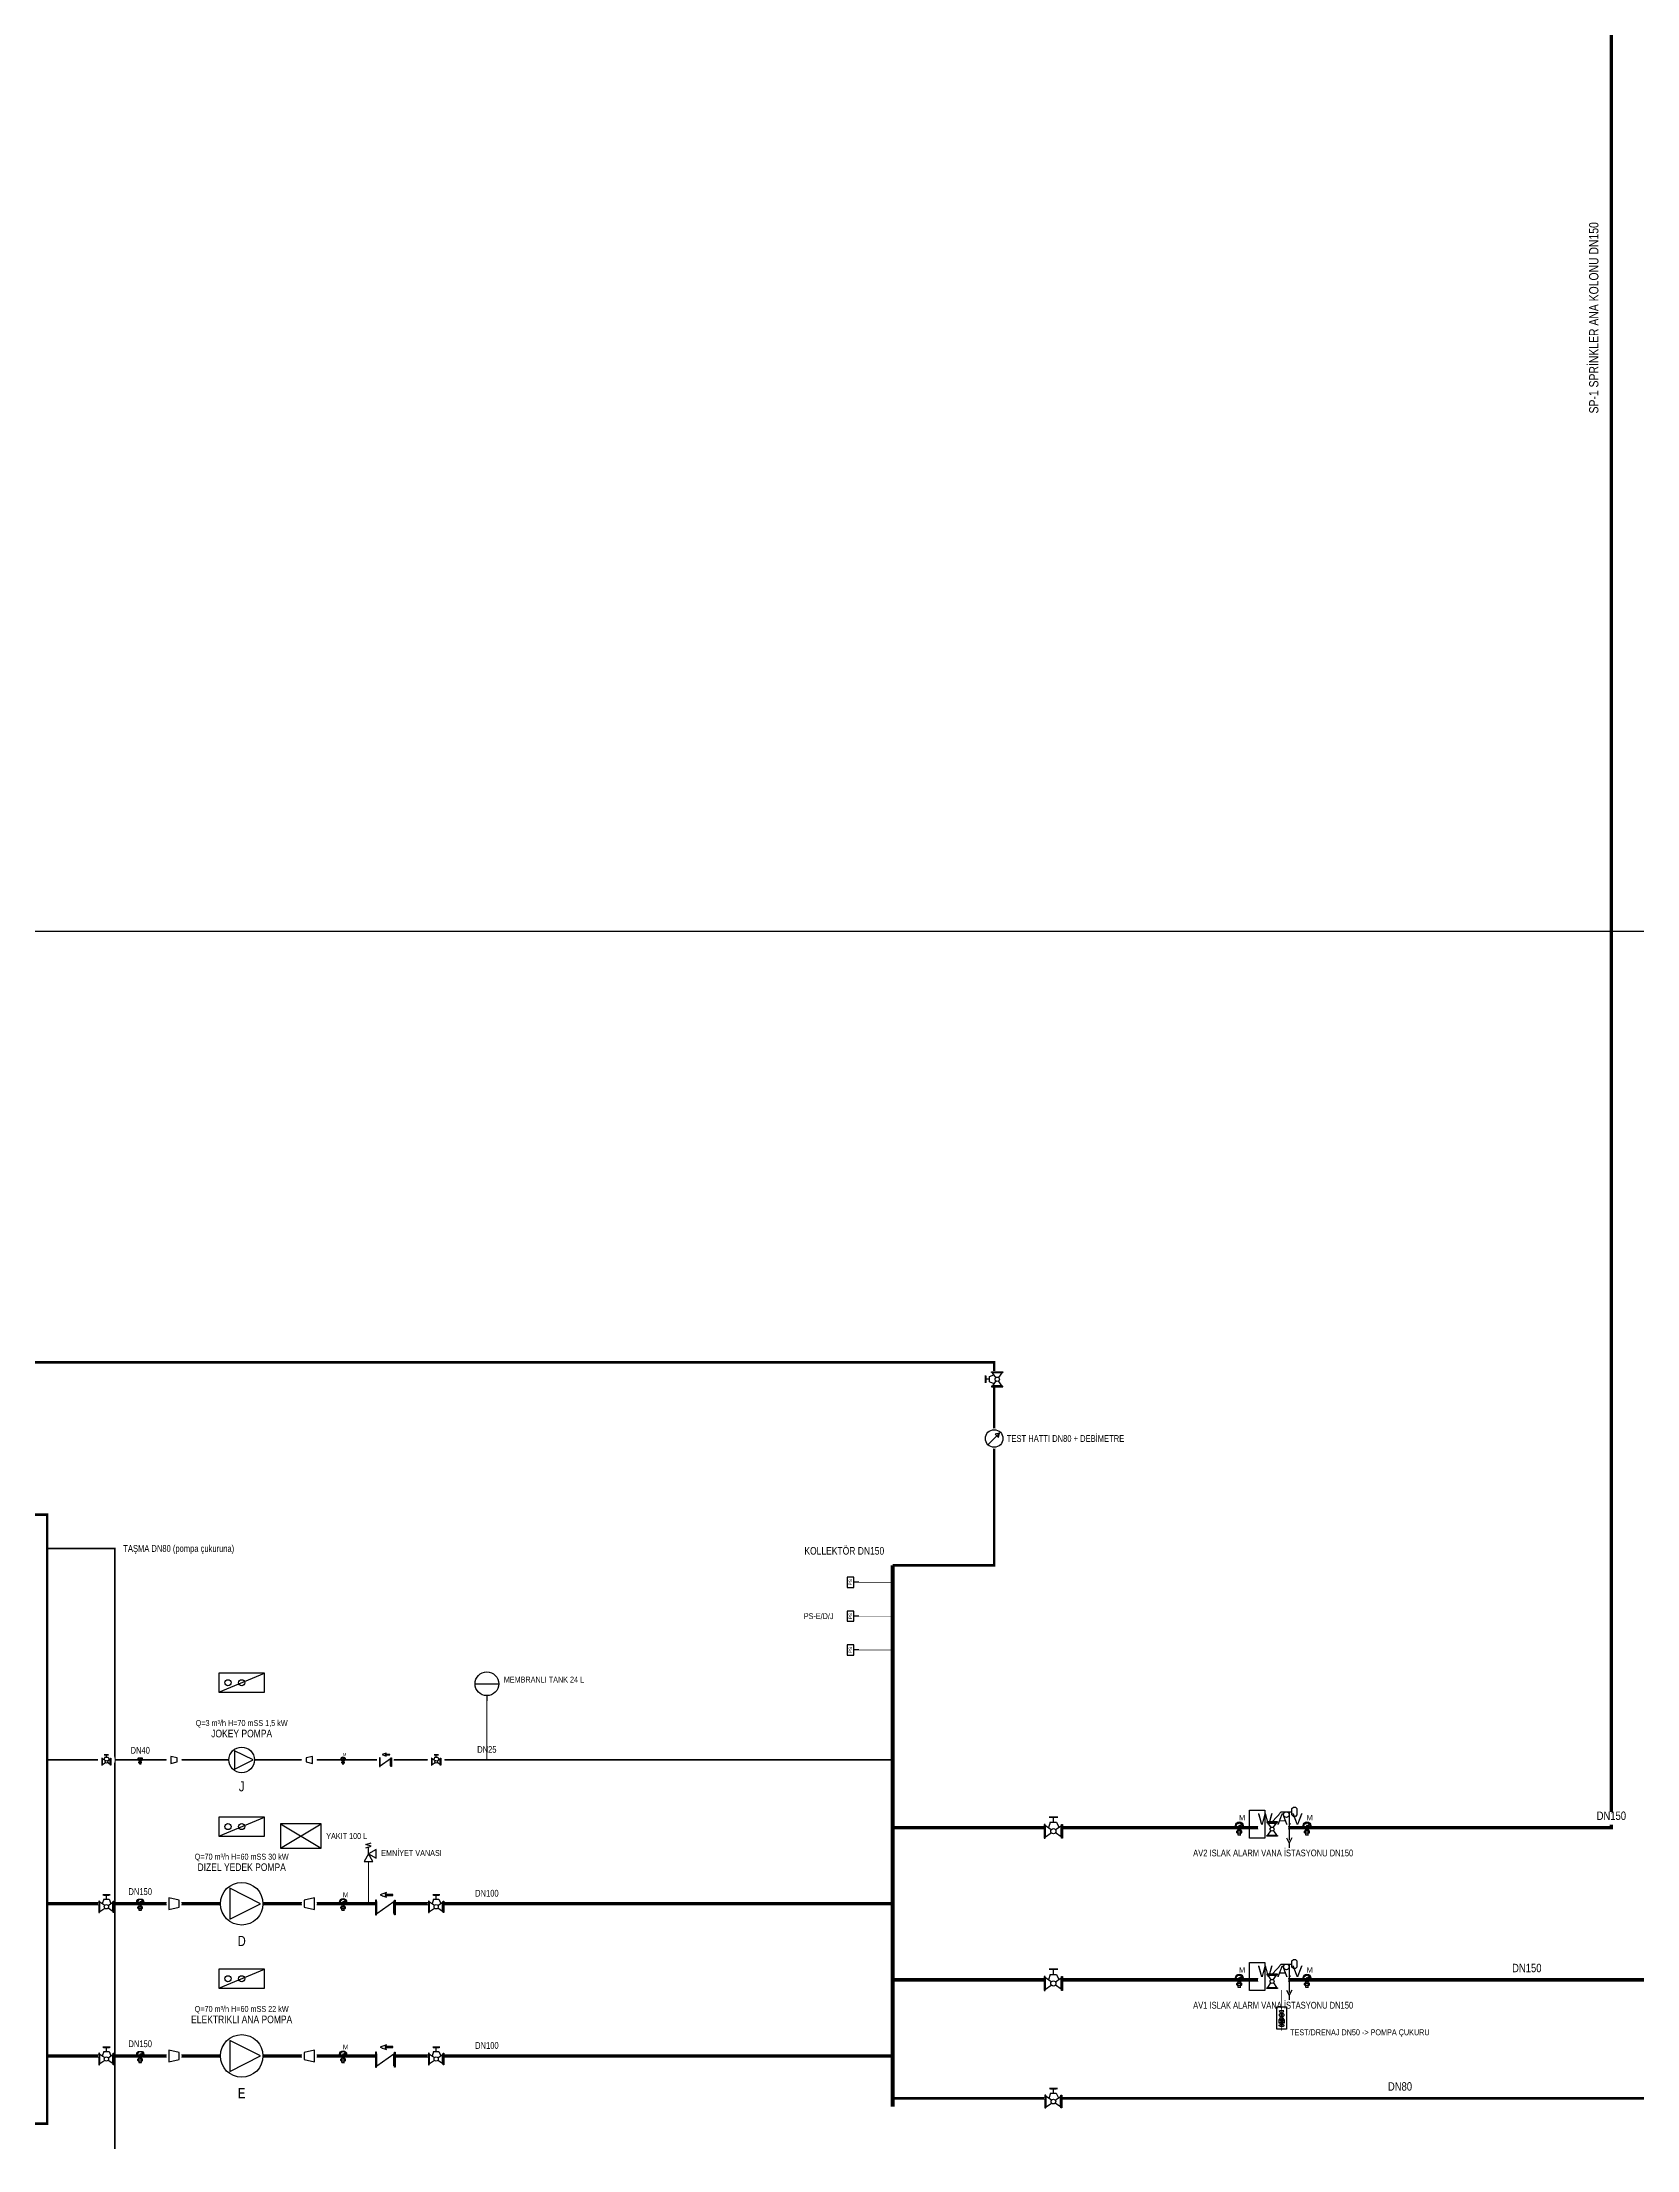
# Model space of a CAD drawing. Header units: centimetres. Extents: x 247996 to 276712, y -458149 to -450648.
# Drawn here: x 257644 to 259530, y -456891 to -454399 of the extents above; entities that cross this region are included whole.
import ezdxf
from ezdxf.enums import TextEntityAlignment as Align

# ---------------------------------------------------------------- set-up
doc = ezdxf.new("R2010")
doc.units = ezdxf.units.CM
for name, color, linetype in [('MTY-SPRINKLER-BORU', 140, 'Continuous'), ('MTY-SPRINKLER-CAP', 141, 'Continuous'), ('MTY-YANGIN-DEPO', 4, 'Continuous'), ('MTY-YANGIN-DOLAP', 1, 'Continuous'), ('MTY-YANGIN-DOLAP-BORU', 1, 'Continuous'), ('MTY-YANGIN-KOLON', 6, 'Continuous'), ('MTY-YANGIN-POMPA', 30, 'Continuous'), ('MTY-YANGIN-SEMA', 7, 'Continuous'), ('MTY-YANGIN-VANA', 1, 'Continuous')]:
    doc.layers.add(name, color=color, linetype=linetype)
doc.styles.add('ROTAS', font='arial.ttf')

# ---------------------------------------------------------------- blocks, each defined once
blk = doc.blocks.new('ASL-OSY')
for p, q in [((-4.4, -4.6), (-17.1, 4.1)), ((-17.1, -20.2), (-17.1, 4.1)), ((-6.9, 12), (-10.8, -0.2)), ((-6.9, 12), (7.1, 12)), ((4.6, -4.5), (17.1, 4.1)), ((7.1, 12), (12.1, 0.7)), ((17.1, -20.2), (17.1, 4.1)), ((-17.1, -20.2), (-4.4, -11.4)), ((17.1, -20.2), (4.6, -11.5))]:
    blk.add_line(p, q)
for points in [[(-18.2, 7), (-20, 7), (-20, -23), (-18.2, -23), (-18.2, 7)], [(0.1, 23), (9.8, 23), (-9.1, 23), (0.1, 23)], [(0.1, 12), (0.1, 23)], [(18.2, 7), (20, 7), (20, -23), (18.2, -23), (18.2, 7)]]:
    blk.add_lwpolyline(points)
blk.add_circle((0.1, -8), 5.68)
blk = doc.blocks.new('ASL-MANO')
for p, q in [((-8.9, 5.3), (-7, 5.3)), ((-7.7, 9.7), (-6, 8.8)), ((-7.7, 0.9), (-6.1, 1.8)), ((-4.4, 13), (-3.5, 11.4)), ((-0.5, 6.4), (7, 9.3)), ((0, 12.3), (0, 14.2)), ((0.7, 4.3), (7, 9.3)), ((3.5, 11.3), (4.5, 13)), ((6, 1.8), (7.7, 0.8)), ((6.1, 8.8), (7.7, 9.7)), ((7, 5.3), (8.9, 5.3)), ((-7.3, -10.5), (-6.2, -9.9)), ((-7.3, -15.1), (-7.3, -10.5)), ((-7.3, -15.1), (-6.2, -15.7)), ((-6.2, -9.9), (6.2, -9.9)), ((-6.2, -15.7), (6.2, -15.7)), ((-6.2, -15.7), (6.2, -15.7)), ((-4.7, -21.4), (4.7, -21.4)), ((-4.3, -15.1), (-4.3, -10.5)), ((-3.8, -15.7), (3.8, -15.7)), ((-3.8, -21.4), (-3.8, -15.7)), ((-3.1, -9.9), (-3.1, -5.8)), ((3.1, -9.9), (3.1, -5.8)), ((3.8, -21.4), (3.8, -15.7)), ((4.3, -15.1), (4.3, -10.5)), ((6.2, -9.9), (7.3, -10.5)), ((6.2, -15.7), (7.3, -15.1)), ((7.3, -15.1), (7.3, -10.5))]:
    blk.add_line(p, q)
for points in [[(-0.4, 6.4), (-0.6, 6.3), (-0.8, 6.1), (-1, 6), (-1.1, 5.7), (-1.2, 5.5), (-1.2, 5.3), (-1.1, 5), (-1.1, 4.8), (-1, 4.6), (-0.8, 4.4), (-0.6, 4.3), (-0.4, 4.2), (-0.1, 4.1), (0.1, 4.1), (0.3, 4.2), (0.6, 4.2), (0.8, 4.4)], [(-4.3, -10.5), (-4.6, -10.2), (-5, -10), (-5.4, -9.9), (-5.9, -9.9), (-6.3, -9.9)], [(-6.3, -15.7), (-5.9, -15.7), (-5.4, -15.7), (-5, -15.5), (-4.6, -15.3), (-4.3, -15.1)], [(4.3, -10.5), (2.2, -10), (0, -9.9), (-2.2, -10), (-4.3, -10.5)], [(-4.3, -15.1), (-2.2, -15.5), (0, -15.7), (2.2, -15.5), (4.3, -15.1)], [(6.3, -9.9), (5.9, -9.9), (5.4, -9.9), (5, -10), (4.6, -10.2), (4.3, -10.5)], [(4.3, -15.1), (4.6, -15.3), (5, -15.5), (5.4, -15.7), (5.9, -15.7), (6.3, -15.7)]]:
    blk.add_lwpolyline(points)
for radius in [11.5, 9.67, 0.534]:
    blk.add_circle((0, 5.3), radius)
at = {"style": 'ROTAS'}
blk.add_text('M', height=15.6, dxfattribs=at).set_placement((-1, 21.4))
blk = doc.blocks.new('Y-RED')
blk.add_lwpolyline([(-6, -7), (6, -4), (6, 4), (-6, 7)], close=True)
blk = doc.blocks.new('Y-POMPA')
blk.add_lwpolyline([(-10, -13), (16, 0), (-10, 13)], close=True)
blk.add_circle((0, 0), 18)
blk = doc.blocks.new('ASL-CEK')
for p, q in [((-17.1, -19.8), (-17.1, 4.5)), ((17.1, -19.8), (17.1, 4.5))]:
    blk.add_line(p, q)
for points in [[(-18.2, 7.4), (-20, 7.4), (-20, -22.6), (-18.2, -22.6), (-18.2, 7.4)], [(-17.1, -19.8), (17.1, 4.5)], [(-10.8, 17.8), (2.2, 13), (-0.3, 16.8), (14.7, 16.8), (14.7, 18.8), (-0.3, 18.8), (2.2, 22.6), (-10.8, 17.8)], [(18.2, 7.4), (20, 7.4), (20, -22.6), (18.2, -22.6), (18.2, 7.4)]]:
    blk.add_lwpolyline(points)
blk = doc.blocks.new('Y-EMNIYET')
blk.add_line((0, 9), (0, 16))
for points in [[(-5, 0), (5, 0), (0, 9)], [(0, 9), (9, 4), (9, 14)]]:
    blk.add_lwpolyline(points, close=True)
blk.add_lwpolyline([(-3, 16), (3, 18), (-3, 20), (3, 22)])
blk = doc.blocks.new('Y-MTANK')
for p, q in [((-14, 0), (14, 0)), ((0, -14), (0, -20))]:
    blk.add_line(p, q)
blk.add_circle((0, 0), 14)
blk = doc.blocks.new('Y-PS')
blk.add_line((0, 0), (0, 6))
blk.add_lwpolyline([(-6, 6), (6, 6), (6, 14), (-6, 14)], close=True)
at = {"style": 'ROTAS'}
blk.add_text('PS', height=4, dxfattribs=at).set_placement((0, 10), align=Align.MIDDLE_CENTER)
blk = doc.blocks.new('Y-PANO')
blk.add_lwpolyline([(-30, 0), (30, 0), (30, 25), (-30, 25)], close=True)
blk.add_lwpolyline([(-30, 0), (30, 25)])
for centre in [(-18, 12.5), (0, 12.5)]:
    blk.add_circle(centre, 4)
blk = doc.blocks.new('Y-YAKIT')
for p, q in [((-30, -18), (30, 18)), ((-30, 18), (30, -18))]:
    blk.add_line(p, q)
blk.add_lwpolyline([(-30, -18), (30, -18), (30, 18), (-30, 18)], close=True)
blk = doc.blocks.new('Y-DEBI')
blk.add_line((-5, -5), (5, 5))
blk.add_lwpolyline([(5, 5), (1, 4), (4, 1)], close=True)
blk.add_circle((0, 0), 8)
blk = doc.blocks.new('ASL-WAV')
for p, q in [((-15.3, 12.9), (-6.4, 0.2)), ((-15.3, 12.9), (9, 12.9)), ((-3.1, 15.8), (22.3, 44.4)), ((0.4, 0.2), (9, 12.9)), ((22.3, 44.4), (45, 44.4)), ((45, 44.4), (45, -35.6)), ((45, 44.4), (53, 44.4)), ((-15.3, -21.3), (-6.5, -8.8)), ((-15.3, -21.3), (9, -21.3)), ((0.5, -8.8), (9, -21.3)), ((37.5, -29), (45, -43.6)), ((52.4, -29), (45, -43.6)), ((45, -43.6), (45, -57.4))]:
    blk.add_line(p, q)
for points in [[(-66.5, 48.7), (-23.8, 48.7), (-23.8, -29.7), (-66.5, -29.7), (-66.5, 48.7)], [(11.9, 14), (11.9, 15.8), (-18.1, 15.8), (-18.1, 14), (11.9, 14)], [(57, 57.4), (62.5, 57.4), (66.5, 53.4), (66.5, 35.5), (62.5, 31.5), (57, 31.5), (53, 35.5), (53, 53.4), (57, 57.4)], [(11.9, -22.4), (11.9, -24.2), (-18.1, -24.2), (-18.1, -22.4), (11.9, -22.4)]]:
    blk.add_lwpolyline(points)
for centre, radius in [((-3, -4.3), 5.68), ((37.1, 36.5), 8)]:
    blk.add_circle(centre, radius)
at = {"style": 'ROTAS'}
blk.add_text('W.A.V.', height=32, dxfattribs=at).set_placement((-43.4, 8))
blk = doc.blocks.new('ASL-TEST')
for p, q in [((-34.2, 4.8), (-31.8, 10.2)), ((-28.5, 10.2), (-26.1, 4.8)), ((-27.4, 0), (-21.1, 0)), ((-21.1, 10.2), (-6.9, -10.2)), ((-21.1, -10.2), (-6.9, 10.2)), ((-21.1, 10.2), (-6.9, -10.2)), ((-21.1, -10.2), (-6.9, 10.2)), ((-6.9, 0), (-5.6, 0)), ((-5.6, 8.4), (3.3, 4)), ((-5.6, -8.4), (-5.6, 8.4)), ((5, -6.3), (17.5, 6.3)), ((5, 6.3), (17.5, -6.3)), ((19.2, 4), (28, 8.4)), ((28, -8.4), (28, 8.4)), ((-34.2, -4.8), (-31.8, -10.2)), ((-28.5, -10.2), (-26.1, -4.8)), ((-5.6, -8.4), (3.3, -4)), ((19.2, -4), (28, -8.4))]:
    blk.add_line(p, q)
for points in [[(-44.2, -18.7), (-44.2, 18.7), (44.2, 18.7), (44.2, -18.7), (-44.2, -18.7)], [(-34.2, -4.8), (-34.2, 4.8)], [(-27.4, -2.4), (-27.4, 2.4), (-33.2, 2.4), (-33.2, -2.4), (-27.4, -2.4)], [(-31.8, 10.2), (-28.5, 10.2)], [(-26.1, -4.8), (-26.1, 4.8)], [(-21.1, -10.2), (-21.1, 10.2), (-6.9, 10.2), (-6.9, -10.2), (-21.1, -10.2)], [(-31.8, -10.2), (-28.5, -10.2)]]:
    blk.add_lwpolyline(points)
blk.add_circle((11.2, 0), 8.88)

msp = doc.modelspace()

# ---------------------------------------------------------------- linework, layer by layer
at = {"layer": 'MTY-SPRINKLER-BORU', "const_width": 4}
msp.add_lwpolyline([(258650, -456690), (260000, -456690)], dxfattribs=at)
at = {"layer": 'MTY-YANGIN-DEPO', "const_width": 3}
msp.add_lwpolyline([(256950, -456860), (257650, -456860), (257650, -456140), (256950, -456140)], close=True, dxfattribs=at)
at = {"layer": 'MTY-YANGIN-DEPO', "const_width": 2}
msp.add_lwpolyline([(257650, -456180), (257730, -456180), (257730, -456890)], dxfattribs=at)
at = {"layer": 'MTY-YANGIN-DOLAP-BORU', "const_width": 3}
msp.add_lwpolyline([(258650, -456830), (263400, -456830)], dxfattribs=at)
at = {"layer": 'MTY-YANGIN-POMPA'}
for points, const_width in [([(258650, -456200), (258770, -456200), (258770, -455960), (257450, -455960), (257450, -456140)], 3), ([(258650, -456840), (258650, -456200)], 5), ([(258650, -456220), (258610, -456220)], 0.5), ([(258650, -456260), (258610, -456260)], 0.5), ([(258650, -456300), (258610, -456300)], 0.5), ([(257650, -456430), (258650, -456430)], 2), ([(257650, -456600), (258650, -456600)], 4), ([(257650, -456780), (258650, -456780)], 4)]:
    msp.add_lwpolyline(points, dxfattribs=dict(at, const_width=const_width))
at = {"layer": 'MTY-YANGIN-SEMA'}
msp.add_lwpolyline([(256800, -455450), (263900, -455450)], dxfattribs=at)

# ---------------------------------------------------------------- block references
at = {"layer": 'MTY-YANGIN-POMPA', "xscale": 0.9, "yscale": 0.9}
for p in [(257880, -456350), (257880, -456520), (257880, -456700)]:
    msp.add_blockref('Y-PANO', p, dxfattribs=at)
at = {"layer": 'MTY-YANGIN-POMPA'}
msp.add_blockref('Y-MTANK', (258170, -456340), dxfattribs=at)
at = {"layer": 'MTY-YANGIN-VANA', "rotation": 90}
for p in [(258610, -456220), (258610, -456260), (258610, -456300)]:
    msp.add_blockref('Y-PS', p, dxfattribs=at)
at = {"layer": 'MTY-YANGIN-VANA'}
for p, xscale, yscale in [((257760, -456430), 0.216, 0.216), ((258000, -456430), 0.216, 0.216), ((259060, -456510), 0.4, 0.4), ((259140, -456510), 0.4, 0.4), ((257760, -456600), 0.36, 0.36), ((258000, -456600), 0.36, 0.36), ((259060, -456690), 0.4, 0.4), ((259140, -456690), 0.4, 0.4), ((257760, -456780), 0.36, 0.36), ((258000, -456780), 0.36, 0.36)]:
    msp.add_blockref('ASL-MANO', p, dxfattribs=dict(at, xscale=xscale, yscale=yscale))
msp.add_blockref('Y-EMNIYET', (258030, -456550), dxfattribs=at)

# ---------------------------------------------------------------- texts
at = {"layer": 'MTY-YANGIN-DEPO', "style": 'ROTAS', "width": 0.8}
msp.add_text('TAŞMA DN80 (pompa çukuruna)', height=8, dxfattribs=at).set_placement((257740, -456180), align=Align.MIDDLE_LEFT)
at = {"layer": 'MTY-YANGIN-POMPA', "style": 'ROTAS', "width": 0.8}
msp.add_text('KOLLEKTÖR DN150', height=9, dxfattribs=at).set_placement((258640, -456190), align=Align.BOTTOM_RIGHT)
msp.add_text('PS-E/D/J', height=7, dxfattribs=at).set_placement((258580, -456260), align=Align.MIDDLE_RIGHT)
for s, p in [('MEMBRANLI TANK 24 L', (258190, -456335)), ('YAKIT 100 L', (257980, -456520)), ('EMNİYET VANASI', (258045, -456540))]:
    msp.add_text(s, height=7, dxfattribs=at).set_placement(p, align=Align.MIDDLE_LEFT)
at = {"layer": 'MTY-YANGIN-VANA', "style": 'ROTAS', "width": 0.8}
msp.add_text('TEST/DRENAJ DN50 -> POMPA ÇUKURU', height=7, dxfattribs=at).set_placement((259120, -456752), align=Align.MIDDLE_LEFT)

# ---------------------------------------------------------------- next in the draw order: wipeouts: each hides what was drawn before it
for points in [[(258780, -455980), (258779.2, -455976.2), (258777.1, -455972.9), (258773.8, -455970.8), (258770, -455970), (258766.2, -455970.8), (258762.9, -455972.9), (258760.8, -455976.2), (258760, -455980), (258760.8, -455983.8), (258762.9, -455987.1), (258766.2, -455989.2), (258770, -455990), (258773.8, -455989.2), (258777.1, -455987.1), (258779.2, -455983.8)], [(258782, -456050), (258781.1, -456045.4), (258778.5, -456041.5), (258774.6, -456038.9), (258770, -456038), (258765.4, -456038.9), (258761.5, -456041.5), (258758.9, -456045.4), (258758, -456050), (258758.9, -456054.6), (258761.5, -456058.5), (258765.4, -456061.1), (258770, -456062), (258774.6, -456061.1), (258778.5, -456058.5), (258781.1, -456054.6)], [(257748.9, -456427), (257767.9, -456427), (257767.9, -456415), (257748.9, -456415)], [(257895.6, -456430), (257894.4, -456424), (257891, -456419), (257886, -456415.6), (257880, -456414.4), (257874, -456415.6), (257869, -456419), (257865.6, -456424), (257864.4, -456430), (257865.6, -456436), (257869, -456441), (257874, -456444.4), (257880, -456445.6), (257886, -456444.4), (257891, -456441), (257894.4, -456436)], [(258158.9, -456426), (258177.9, -456426), (258177.9, -456414), (258158.9, -456414)], [(257730, -456430), (257729.2, -456426.2), (257727.1, -456422.9), (257723.8, -456420.8), (257720, -456420), (257716.2, -456420.8), (257712.9, -456422.9), (257710.8, -456426.2), (257710, -456430), (257710.8, -456433.8), (257712.9, -456437.1), (257716.2, -456439.2), (257720, -456440), (257723.8, -456439.2), (257727.1, -456437.1), (257729.2, -456433.8)], [(257809, -456430), (257808.3, -456426.6), (257806.4, -456423.6), (257803.4, -456421.7), (257800, -456421), (257796.6, -456421.7), (257793.6, -456423.6), (257791.7, -456426.6), (257791, -456430), (257791.7, -456433.4), (257793.6, -456436.4), (257796.6, -456438.3), (257800, -456439), (257803.4, -456438.3), (257806.4, -456436.4), (257808.3, -456433.4)], [(257969, -456430), (257968.3, -456426.6), (257966.4, -456423.6), (257963.4, -456421.7), (257960, -456421), (257956.6, -456421.7), (257953.6, -456423.6), (257951.7, -456426.6), (257951, -456430), (257951.7, -456433.4), (257953.6, -456436.4), (257956.6, -456438.3), (257960, -456439), (257963.4, -456438.3), (257966.4, -456436.4), (257968.3, -456433.4)], [(258060, -456430), (258059.2, -456426.2), (258057.1, -456422.9), (258053.8, -456420.8), (258050, -456420), (258046.2, -456420.8), (258042.9, -456422.9), (258040.8, -456426.2), (258040, -456430), (258040.8, -456433.8), (258042.9, -456437.1), (258046.2, -456439.2), (258050, -456440), (258053.8, -456439.2), (258057.1, -456437.1), (258059.2, -456433.8)], [(258120, -456430), (258119.2, -456426.2), (258117.1, -456422.9), (258113.8, -456420.8), (258110, -456420), (258106.2, -456420.8), (258102.9, -456422.9), (258100.8, -456426.2), (258100, -456430), (258100.8, -456433.8), (258102.9, -456437.1), (258106.2, -456439.2), (258110, -456440), (258113.8, -456439.2), (258117.1, -456437.1), (258119.2, -456433.8)], [(257730, -456600), (257729.2, -456596.2), (257727.1, -456592.9), (257723.8, -456590.8), (257720, -456590), (257716.2, -456590.8), (257712.9, -456592.9), (257710.8, -456596.2), (257710, -456600), (257710.8, -456603.8), (257712.9, -456607.1), (257716.2, -456609.2), (257720, -456610), (257723.8, -456609.2), (257727.1, -456607.1), (257729.2, -456603.8)], [(257746.9, -456594), (257769.9, -456594), (257769.9, -456582), (257746.9, -456582)], [(257906, -456600), (257904, -456590.1), (257898.4, -456581.6), (257889.9, -456576), (257880, -456574), (257870.1, -456576), (257861.6, -456581.6), (257856, -456590.1), (257854, -456600), (257856, -456609.9), (257861.6, -456618.4), (257870.1, -456624), (257880, -456626), (257889.9, -456624), (257898.4, -456618.4), (257904, -456609.9)], [(258060, -456600), (258059.2, -456596.2), (258057.1, -456592.9), (258053.8, -456590.8), (258050, -456590), (258046.2, -456590.8), (258042.9, -456592.9), (258040.8, -456596.2), (258040, -456600), (258040.8, -456603.8), (258042.9, -456607.1), (258046.2, -456609.2), (258050, -456610), (258053.8, -456609.2), (258057.1, -456607.1), (258059.2, -456603.8)], [(258120, -456600), (258119.2, -456596.2), (258117.1, -456592.9), (258113.8, -456590.8), (258110, -456590), (258106.2, -456590.8), (258102.9, -456592.9), (258100.8, -456596.2), (258100, -456600), (258100.8, -456603.8), (258102.9, -456607.1), (258106.2, -456609.2), (258110, -456610), (258113.8, -456609.2), (258117.1, -456607.1), (258119.2, -456603.8)], [(258156.9, -456596), (258179.9, -456596), (258179.9, -456584), (258156.9, -456584)], [(257809, -456600), (257808.3, -456596.6), (257806.4, -456593.6), (257803.4, -456591.7), (257800, -456591), (257796.6, -456591.7), (257793.6, -456593.6), (257791.7, -456596.6), (257791, -456600), (257791.7, -456603.4), (257793.6, -456606.4), (257796.6, -456608.3), (257800, -456609), (257803.4, -456608.3), (257806.4, -456606.4), (257808.3, -456603.4)], [(257969, -456600), (257968.3, -456596.6), (257966.4, -456593.6), (257963.4, -456591.7), (257960, -456591), (257956.6, -456591.7), (257953.6, -456593.6), (257951.7, -456596.6), (257951, -456600), (257951.7, -456603.4), (257953.6, -456606.4), (257956.6, -456608.3), (257960, -456609), (257963.4, -456608.3), (257966.4, -456606.4), (257968.3, -456603.4)], [(258851, -456690), (258850.2, -456685.8), (258847.8, -456682.2), (258844.2, -456679.8), (258840, -456679), (258835.8, -456679.8), (258832.2, -456682.2), (258829.8, -456685.8), (258829, -456690), (258829.8, -456694.2), (258832.2, -456697.8), (258835.8, -456700.2), (258840, -456701), (258844.2, -456700.2), (258847.8, -456697.8), (258850.2, -456694.2)], [(259118, -456690), (259116.6, -456683.1), (259112.7, -456677.3), (259106.9, -456673.4), (259100, -456672), (259093.1, -456673.4), (259087.3, -456677.3), (259083.4, -456683.1), (259082, -456690), (259083.4, -456696.9), (259087.3, -456702.7), (259093.1, -456706.6), (259100, -456708), (259106.9, -456706.6), (259112.7, -456702.7), (259116.6, -456696.9)], [(259383.6, -456686.5), (259412.4, -456686.5), (259412.4, -456671.5), (259383.6, -456671.5)], [(257746.9, -456774), (257769.9, -456774), (257769.9, -456762), (257746.9, -456762)], [(257906, -456780), (257904, -456770.1), (257898.4, -456761.6), (257889.9, -456756), (257880, -456754), (257870.1, -456756), (257861.6, -456761.6), (257856, -456770.1), (257854, -456780), (257856, -456789.9), (257861.6, -456798.4), (257870.1, -456804), (257880, -456806), (257889.9, -456804), (257898.4, -456798.4), (257904, -456789.9)], [(258156.9, -456776), (258179.9, -456776), (258179.9, -456764), (258156.9, -456764)], [(257730, -456780), (257729.2, -456776.2), (257727.1, -456772.9), (257723.8, -456770.8), (257720, -456770), (257716.2, -456770.8), (257712.9, -456772.9), (257710.8, -456776.2), (257710, -456780), (257710.8, -456783.8), (257712.9, -456787.1), (257716.2, -456789.2), (257720, -456790), (257723.8, -456789.2), (257727.1, -456787.1), (257729.2, -456783.8)], [(257809, -456780), (257808.3, -456776.6), (257806.4, -456773.6), (257803.4, -456771.7), (257800, -456771), (257796.6, -456771.7), (257793.6, -456773.6), (257791.7, -456776.6), (257791, -456780), (257791.7, -456783.4), (257793.6, -456786.4), (257796.6, -456788.3), (257800, -456789), (257803.4, -456788.3), (257806.4, -456786.4), (257808.3, -456783.4)], [(257969, -456780), (257968.3, -456776.6), (257966.4, -456773.6), (257963.4, -456771.7), (257960, -456771), (257956.6, -456771.7), (257953.6, -456773.6), (257951.7, -456776.6), (257951, -456780), (257951.7, -456783.4), (257953.6, -456786.4), (257956.6, -456788.3), (257960, -456789), (257963.4, -456788.3), (257966.4, -456786.4), (257968.3, -456783.4)], [(258060, -456780), (258059.2, -456776.2), (258057.1, -456772.9), (258053.8, -456770.8), (258050, -456770), (258046.2, -456770.8), (258042.9, -456772.9), (258040.8, -456776.2), (258040, -456780), (258040.8, -456783.8), (258042.9, -456787.1), (258046.2, -456789.2), (258050, -456790), (258053.8, -456789.2), (258057.1, -456787.1), (258059.2, -456783.8)], [(258120, -456780), (258119.2, -456776.2), (258117.1, -456772.9), (258113.8, -456770.8), (258110, -456770), (258106.2, -456770.8), (258102.9, -456772.9), (258100.8, -456776.2), (258100, -456780), (258100.8, -456783.8), (258102.9, -456787.1), (258106.2, -456789.2), (258110, -456790), (258113.8, -456789.2), (258117.1, -456787.1), (258119.2, -456783.8)], [(259236.1, -456826.5), (259259.9, -456826.5), (259259.9, -456811.5), (259236.1, -456811.5)], [(258851, -456830), (258850.2, -456825.8), (258847.8, -456822.2), (258844.2, -456819.8), (258840, -456819), (258835.8, -456819.8), (258832.2, -456822.2), (258829.8, -456825.8), (258829, -456830), (258829.8, -456834.2), (258832.2, -456837.8), (258835.8, -456840.2), (258840, -456841), (258844.2, -456840.2), (258847.8, -456837.8), (258850.2, -456834.2)]]:
    msp.add_wipeout(points)

# ---------------------------------------------------------------- next in the draw order: linework, layer by layer
at = {"layer": 'MTY-SPRINKLER-BORU', "const_width": 4}
msp.add_lwpolyline([(258650, -456510), (259500, -456510), (259500, -451250)], dxfattribs=at)
at = {"layer": 'MTY-YANGIN-POMPA'}
for points, const_width in [([(258170, -456360), (258170, -456430)], 1), ([(258030, -456600), (258030, -456550)], 1.5)]:
    msp.add_lwpolyline(points, dxfattribs=dict(at, const_width=const_width))

# ---------------------------------------------------------------- next in the draw order: block references
for name, p, xscale, yscale in [('Y-DEBI', (258770, -456050), 1.3, 1.3), ('Y-POMPA', (257880, -456430), 0.84, 0.84), ('Y-POMPA', (257880, -456600), 1.4, 1.4), ('Y-POMPA', (257880, -456780), 1.4, 1.4)]:
    msp.add_blockref(name, p, dxfattribs=dict(at, xscale=xscale, yscale=yscale))
at = {"layer": 'MTY-YANGIN-VANA'}
for name, p, xscale, yscale, rotation in [('ASL-OSY', (258770, -455980), 0.45, 0.45, 90), ('Y-RED', (257960, -456430), 0.6, 0.6, 180)]:
    msp.add_blockref(name, p, dxfattribs=dict(at, xscale=xscale, yscale=yscale, rotation=rotation))
for name, p, xscale, yscale in [('ASL-OSY', (257720, -456430), 0.27, 0.27), ('Y-RED', (257800, -456430), 0.6, 0.6), ('ASL-CEK', (258050, -456430), 0.351, 0.351), ('ASL-OSY', (258110, -456430), 0.27, 0.27), ('ASL-OSY', (257720, -456600), 0.45, 0.45), ('ASL-CEK', (258050, -456600), 0.5850000000000001, 0.5850000000000001), ('ASL-OSY', (258110, -456600), 0.45, 0.45), ('ASL-OSY', (258840, -456690), 0.54, 0.54), ('ASL-WAV', (259100, -456690), 0.42, 0.42), ('ASL-OSY', (257720, -456780), 0.45, 0.45), ('ASL-CEK', (258050, -456780), 0.5850000000000001, 0.5850000000000001), ('ASL-OSY', (258110, -456780), 0.45, 0.45), ('ASL-OSY', (258840, -456830), 0.4950000000000001, 0.4950000000000001)]:
    msp.add_blockref(name, p, dxfattribs=dict(at, xscale=xscale, yscale=yscale))
for p in [(257800, -456600), (257800, -456780)]:
    msp.add_blockref('Y-RED', p, dxfattribs=at)
at = {"layer": 'MTY-YANGIN-VANA', "rotation": 180}
for p in [(257960, -456600), (257960, -456780)]:
    msp.add_blockref('Y-RED', p, dxfattribs=at)

# ---------------------------------------------------------------- next in the draw order: texts
at = {"layer": 'MTY-SPRINKLER-CAP', "style": 'ROTAS', "width": 0.8}
msp.add_text('DN150', height=10, dxfattribs=at).set_placement((259400, -456684), align=Align.BOTTOM_CENTER)
at = {"layer": 'MTY-YANGIN-DOLAP', "style": 'ROTAS', "width": 0.8}
msp.add_text('DN80', height=10, dxfattribs=at).set_placement((259250, -456824), align=Align.BOTTOM_CENTER)
at = {"layer": 'MTY-YANGIN-POMPA', "style": 'ROTAS', "width": 0.8}
msp.add_text('TEST HATTI DN80 + DEBİMETRE', height=8, dxfattribs=at).set_placement((258785, -456050), align=Align.MIDDLE_LEFT)
for s, p in [('DN40', (257760, -456425)), ('DN25', (258170, -456424)), ('DN150', (257760, -456592)), ('DN100', (258170, -456594)), ('DN150', (257760, -456772)), ('DN100', (258170, -456774))]:
    msp.add_text(s, height=8, dxfattribs=at).set_placement(p, align=Align.BOTTOM_CENTER)
for s, p in [('J', (257880, -456455.2)), ('D', (257880, -456638)), ('E', (257880, -456818))]:
    msp.add_text(s, height=12, dxfattribs=at).set_placement(p, align=Align.TOP_CENTER)

# ---------------------------------------------------------------- next in the draw order: wipeouts: each hides what was drawn before it
for points in [[(259490.8, -454814), (259490.8, -454640.4), (259474.2, -454640.4), (259474.2, -454814)], [(257851.8, -456408.2), (257904.6, -456408.2), (257904.6, -456394.8), (257851.8, -456394.8)], [(258851, -456510), (258850.2, -456505.8), (258847.8, -456502.2), (258844.2, -456499.8), (258840, -456499), (258835.8, -456499.8), (258832.2, -456502.2), (258829.8, -456505.8), (258829, -456510), (258829.8, -456514.2), (258832.2, -456517.8), (258835.8, -456520.2), (258840, -456521), (258844.2, -456520.2), (258847.8, -456517.8), (258850.2, -456514.2)], [(259118, -456510), (259116.6, -456503.1), (259112.7, -456497.3), (259106.9, -456493.4), (259100, -456492), (259093.1, -456493.4), (259087.3, -456497.3), (259083.4, -456503.1), (259082, -456510), (259083.4, -456516.9), (259087.3, -456522.7), (259093.1, -456526.6), (259100, -456528), (259106.9, -456526.6), (259112.7, -456522.7), (259116.6, -456516.9)], [(259483.6, -456506.5), (259512.4, -456506.5), (259512.4, -456491.5), (259483.6, -456491.5)], [(257838.5, -456566.2), (257917.9, -456566.2), (257917.9, -456552.8), (257838.5, -456552.8)], [(259025.4, -456726), (259171.4, -456726), (259171.4, -456714), (259025.4, -456714)], [(257831.8, -456746.2), (257924.6, -456746.2), (257924.6, -456732.8), (257831.8, -456732.8)]]:
    msp.add_wipeout(points)

# ---------------------------------------------------------------- next in the draw order: linework, layer by layer
at = {"layer": 'MTY-SPRINKLER-BORU', "const_width": 1}
msp.add_lwpolyline([(259110, -456702), (259110, -456750)], dxfattribs=at)

# ---------------------------------------------------------------- next in the draw order: block references
at = {"layer": 'MTY-YANGIN-VANA'}
for name, p, xscale, yscale in [('ASL-WAV', (259100, -456510), 0.42, 0.42), ('ASL-OSY', (258840, -456510), 0.54, 0.54)]:
    msp.add_blockref(name, p, dxfattribs=dict(at, xscale=xscale, yscale=yscale))
at = {"layer": 'MTY-YANGIN-VANA', "xscale": 0.3, "yscale": 0.3, "rotation": 90}
msp.add_blockref('ASL-TEST', (259110, -456735), dxfattribs=at)

# ---------------------------------------------------------------- next in the draw order: texts
at = {"layer": 'MTY-SPRINKLER-CAP', "style": 'ROTAS', "width": 0.8}
msp.add_text('DN150', height=10, dxfattribs=at).set_placement((259500, -456504), align=Align.BOTTOM_CENTER)
at = {"layer": 'MTY-YANGIN-KOLON', "style": 'ROTAS', "width": 0.8}
msp.add_text('SP-1 SPRİNKLER ANA KOLONU DN150', height=11, rotation=90, dxfattribs=at).set_placement((259488, -454725), align=Align.BOTTOM_CENTER)
at = {"layer": 'MTY-YANGIN-POMPA', "style": 'ROTAS', "width": 0.8}
for s, p in [('JOKEY POMPA', (257880, -456406)), ('DİZEL YEDEK POMPA', (257880, -456564)), ('ELEKTRİKLİ ANA POMPA', (257880, -456744))]:
    msp.add_text(s, height=9, dxfattribs=at).set_placement(p, align=Align.BOTTOM_CENTER)
at = {"layer": 'MTY-YANGIN-VANA', "style": 'ROTAS', "width": 0.8}
msp.add_text('AV1 ISLAK ALARM VANA İSTASYONU DN150', height=8, dxfattribs=at).set_placement((259100, -456716), align=Align.TOP_CENTER)

# ---------------------------------------------------------------- next in the draw order: wipeouts: each hides what was drawn before it
for points in [[(257835.5, -456393.8), (257921.7, -456393.8), (257921.7, -456383.2), (257835.5, -456383.2)], [(259025.4, -456546), (259171.4, -456546), (259171.4, -456534), (259025.4, -456534)], [(257835.5, -456551.8), (257921.7, -456551.8), (257921.7, -456541.2), (257835.5, -456541.2)], [(257835.5, -456731.8), (257921.7, -456731.8), (257921.7, -456721.2), (257835.5, -456721.2)]]:
    msp.add_wipeout(points)

# ---------------------------------------------------------------- next in the draw order: block references
at = {"layer": 'MTY-YANGIN-POMPA', "xscale": 0.8, "yscale": 0.8}
msp.add_blockref('Y-YAKIT', (257950, -456520), dxfattribs=at)

# ---------------------------------------------------------------- next in the draw order: texts
at = {"layer": 'MTY-YANGIN-POMPA', "style": 'ROTAS', "width": 0.8}
for s, p in [('Q=3 m³/h H=70 mSS 1,5 kW', (257880, -456392)), ('Q=70 m³/h H=60 mSS 30 kW', (257880, -456550)), ('Q=70 m³/h H=60 mSS 22 kW', (257880, -456730))]:
    msp.add_text(s, height=7, dxfattribs=at).set_placement(p, align=Align.BOTTOM_CENTER)
at = {"layer": 'MTY-YANGIN-VANA', "style": 'ROTAS', "width": 0.8}
msp.add_text('AV2 ISLAK ALARM VANA İSTASYONU DN150', height=8, dxfattribs=at).set_placement((259100, -456536), align=Align.TOP_CENTER)

doc.saveas('drawing.dxf')
